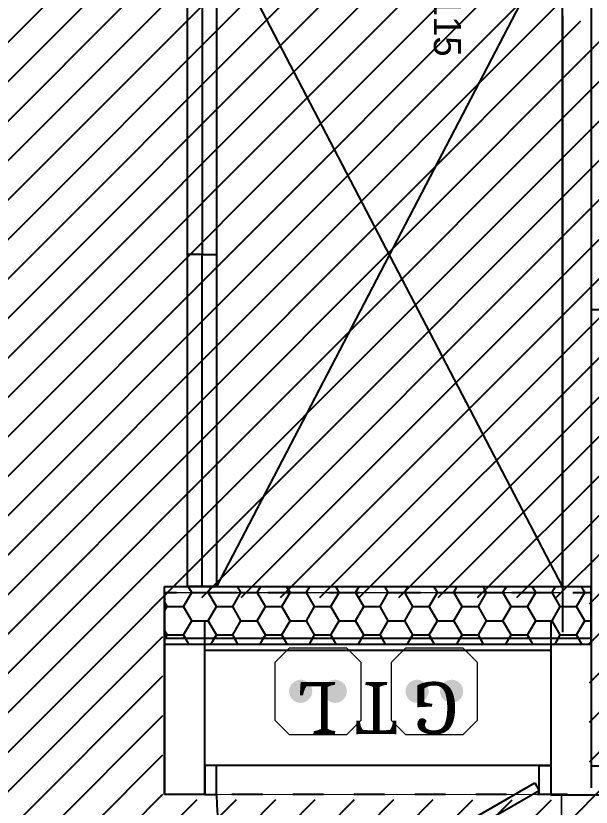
# Model space of a CAD drawing. Header units: centimetres. Extents: x -58072 to 12532, y -30603 to 6224.
# Drawn here: x 8798 to 8897.8, y 4425.9 to 4563.1 of the extents above; entities that cross this region are included whole.
import ezdxf
from ezdxf.enums import TextEntityAlignment as Align

# ---------------------------------------------------------------- set-up
doc = ezdxf.new("R2010")
doc.units = ezdxf.units.CM
doc.linetypes.add('Style de ligne -1', pattern=[0.41664, 0.20828, -0.20836])
doc.linetypes.add('VW-01', pattern=[0.41656, 0.20828, -0.20828])
for name, color, linetype in [('B Faux plafonds', 252, 'Continuous'), ('B Faux plafonds_Hatch', 9, 'Continuous'), ('B GÈnÈral_Hatch', 252, 'Continuous'), ('B Général', 252, 'Continuous'), ('C ANNOTATIONS-prestations', 252, 'Continuous'), ('D SURFACES-shab', 252, 'Continuous'), ('F REMPLISSAGE-TE', 252, 'Continuous'), ('F REMPLISSAGE-TE_Hatch', 252, 'Continuous'), ('prlm-MOD-EL', 190, 'Continuous')]:
    doc.layers.add(name, color=color, linetype=linetype)
doc.layers.add('prlm-ELEC-CFO', color=1, linetype='Continuous', lineweight=25)
doc.styles.add('Eurostile', font='Eurosti.TTF')
doc.styles.add('prlm-mod', font='cambriaz.ttf', dxfattribs={"height": 18})
pattern_1 = [(0, (-107.5736, -81.019), (4.2613636, 2.4602994), [2.840909, -5.6818181]), (120, (-107.5736, -81.019), (-4.2613636, 2.4602994), [2.840909, -5.6818181]), (60, (-104.7327, -76.0983), (9e-09, 4.92059883), [2.840909, -5.6818181])]

# ---------------------------------------------------------------- blocks, each defined once
blk = doc.blocks.new('xi.gtl')
at = {"layer": 'prlm-MOD-EL', "color": 0}
for points in [[(2.8, 22.99), (2.02, 24.35), (50.51, 52.34), (51.28, 50.98)], [(0, 25), (2.02, 25), (2.02, 20), (0, 20)], [(60, 25), (57.98, 25), (57.98, 20), (60, 20)], [(0, 20), (60, 20), (60, 0), (0, 0)]]:
    blk.add_lwpolyline(points, close=True, dxfattribs=at)
blk.add_arc((2.02, 24.35), 55.99, 0.6678, 30, dxfattribs=at)
at = {"layer": 'prlm-MOD-EL', "color": 0, "style": 'prlm-mod', "flags": 8}
blk.add_attdef('GTL', text='', height=9, dxfattribs=at).set_placement((30, 10), align=Align.MIDDLE_CENTER)
blk = doc.blocks.new('xi.PCGTL')
at = {"layer": 'prlm-ELEC-CFO', "color": 0, "lineweight": 0}
blk.add_lwpolyline([(-7.5, -5), (-5, -7.5), (5, -7.5), (7.5, -5), (7.5, 5), (5, 7.5), (-5, 7.5), (-7.5, 5)], close=True, dxfattribs=at)
at = {"layer": 'prlm-ELEC-CFO', "color": 0, "linetype": 'ByBlock', "lineweight": 5, "const_width": 2}
for points in [[(-4, 0, 1), (-2, 0, 1)], [(2, 0, 1), (4, 0, 1)]]:
    blk.add_lwpolyline(points, format="xyb", close=True, dxfattribs=at)
blk = doc.blocks.new('B 60.Placard 60.115')
at = {"layer": 'B Général', "linetype": 'Continuous'}
for p, q in [((55, 29.81), (-60, -30.19)), ((-60, 29.81), (55, -30.19))]:
    blk.add_line(p, q, dxfattribs=at)
at = {"layer": 'B Général', "linetype": 'Continuous', "flags": 128}
blk.add_lwpolyline([(55, -30.19), (55, 29.81), (-60, 29.81), (-60, -30.19)], dxfattribs=at)
for points in [[(55, -30.19), (55, -35.19), (-60, -35.19), (-60, -30.19)], [(55, -30.19), (55, -32.69), (-2.5, -32.69), (-2.5, -30.19)], [(-2.5, -32.69), (-2.5, -35.19), (-60, -35.19), (-60, -32.69)]]:
    blk.add_lwpolyline(points, close=True, dxfattribs=at)
at = {"layer": 'B Général', "insert": (-56.76, 22.09), "char_height": 7.056, "attachment_point": 1, "line_spacing_factor": 0.894578, "style": 'Eurostile'}
blk.add_mtext('Pl.', dxfattribs=at)
at = {"layer": 'C ANNOTATIONS-prestations', "insert": (-56.76, 9.84), "char_height": 4.704, "attachment_point": 4, "line_spacing_factor": 0.894578, "style": 'Eurostile'}
blk.add_mtext('60*115', dxfattribs=at)
blk = doc.blocks.new('B 60.200_wc-2')
at = {"layer": 'B Général', "linetype": 'Continuous'}
for p, q in [((-25, -20.1), (-25, 0)), ((-24.9, 0.1), (24.9, 0.1)), ((25, -20.1), (25, 0)), ((-19.5, -44.2), (-19.5, -21.9)), ((19.5, -44.2), (19.5, -21.9))]:
    blk.add_line(p, q, dxfattribs=at)
at = {"layer": 'B Général', "linetype": 'Continuous', "flags": 128}
blk.add_lwpolyline([(-25, -20.1), (-24.9, -20.6), (-24.75, -20.9), (-24.55, -21.2), (-24.3, -21.45), (-23.9, -21.7), (-23.4, -21.85), (-23.15, -21.9), (23.25, -21.9), (23.55, -21.85), (23.9, -21.7), (24.2, -21.5), (24.45, -21.3), (24.65, -21.05), (24.8, -20.75), (24.9, -20.5), (24.95, -20.3), (25, -20.1)], dxfattribs=at)
for points in [[(-19.5, -44.2), (-19.5, -44.2, 0.036537), (-19.11, -49.53, 0.035337), (-17.94, -54.75), (-17.94, -54.75, 0.041299), (-16.22, -59.09), (-16.22, -59.09), (-16.22, -59.1, 0.041783), (-13.79, -63.08, 0.053503), (-10.77, -66.4), (-10.77, -66.4, 0.054816), (-7.12, -69.02), (-7.12, -69.02, 0.063755), (-3.68, -70.42), (-3.68, -70.42, 0.064897), (0, -70.9)], [(0, -70.9, 0.064897), (3.68, -70.42), (3.68, -70.42, 0.063726), (7.12, -69.02), (7.12, -69.02, 0.054816), (10.77, -66.4), (10.77, -66.4, 0.053503), (13.79, -63.08, 0.041783), (16.22, -59.1), (16.22, -59.09), (16.22, -59.09, 0.041299), (17.94, -54.75), (17.94, -54.75, 0.035337), (19.11, -49.53, 0.036556), (19.5, -44.2)]]:
    blk.add_lwpolyline(points, format="xyb", dxfattribs=at)
at = {"layer": 'B Général', "linetype": 'Continuous'}
for centre, start, end in [((-24.9, 0), 90, 180), ((24.9, 0), 0, 90)]:
    blk.add_arc(centre, 0.1, start, end, dxfattribs=at)
blk = doc.blocks.new('B 60.Groupe-2-1')
at = {"layer": 'B Général', "linetype": 'Style de ligne -1', "ltscale": 25.4, "flags": 128}
blk.add_lwpolyline([(-35.4, 7.6), (35.6, 7.6), (35.6, -32.4), (-35.4, -32.4)], close=True, dxfattribs=at)
at = {"layer": 'B Général', "xscale": -1, "rotation": 270}
blk.add_blockref('B 60.200_wc-2', (35.5, 7.5), dxfattribs=at)
blk = doc.blocks.new('B 60.WC-plan-PMR')
at = {"layer": 'B Général'}
blk.add_blockref('B 60.Groupe-2-1', (0, 0), dxfattribs=at)

msp = doc.modelspace()

# ---------------------------------------------------------------- hatches: boundary and pattern name
at = {"layer": 'B Faux plafonds_Hatch', "linetype": 'Continuous'}
h = msp.add_hatch(dxfattribs=at)
h.set_pattern_fill('F_P__SOFFITE', color=256, style=0, pattern_type=2)
h.set_pattern_definition([(45, (-0.297, -0.67), (-3.5277778, 3.3072917), [])])
h.paths.add_polyline_path([(9600.363, 4470.503), (9060.187, 4470.503), (9060.083, 4427.197), (9042.291, 4427.197), (9042.187, 4562.196), (8892.495, 4562.196), (8892.494, 4578.311), (8711.187, 4578.311), (8711.182, 4359.306), (8743.491, 4359.306), (8743.496, 4307.313), (9347.046, 4307.172), (9347.047, 4365.359), (9407.047, 4365.359), (9407.047, 4299.32), (9600.363, 4299.32)])
h.paths.add_polyline_path([(8823.494, 4427.273), (8823.494, 4462.245), (8897.495, 4462.245), (8897.494, 4427.216)])
at = {"layer": 'B GÈnÈral_Hatch', "linetype": 'Continuous'}
h = msp.add_hatch(dxfattribs=at)
h.set_pattern_fill('PSE', color=256, style=0, pattern_type=2)
h.set_pattern_definition(pattern_1)
h.paths.add_polyline_path([(8823.791, 4454.201), (8823.791, 4464.201), (8897.792, 4464.201), (8897.792, 4454.201)])
at = {"layer": 'F REMPLISSAGE-TE_Hatch', "linetype": 'Continuous'}
h = msp.add_hatch(dxfattribs=at)
h.set_pattern_fill('PSE', color=256, style=0, pattern_type=2)
h.set_pattern_definition(pattern_1)
h.paths.add_polyline_path([(8823.791, 4464.201), (8823.791, 4455.201), (8897.792, 4455.201), (8897.792, 4464.201)])
h = msp.add_hatch(dxfattribs=at)
h.set_pattern_fill('PSE', color=256, style=0, pattern_type=2)
h.set_pattern_definition(pattern_1)
h.paths.add_polyline_path([(8823.791, 4455.201), (8823.791, 4454.201), (8897.792, 4454.201), (8897.792, 4455.201)])

# ---------------------------------------------------------------- linework, layer by layer
at = {"layer": 'B Faux plafonds', "linetype": 'VW-01', "ltscale": 25.4, "flags": 128}
msp.add_lwpolyline([(8823.791, 4428.164), (8823.791, 4463.135), (8897.792, 4463.135), (8897.791, 4428.106)], close=True, dxfattribs=at)
at = {"layer": 'B Général', "linetype": 'Continuous'}
for p, q in [((8892.792, 4563.081), (8892.792, 4456.271)), ((8892.792, 4563.081), (8892.792, 4498.477)), ((8897.792, 4563.081), (8897.792, 4456.271)), ((8897.792, 4563.081), (8897.792, 4456.271)), ((8892.792, 4493.477), (8892.792, 4456.271)), ((8823.791, 4464.201), (8897.792, 4464.201)), ((8823.791, 4454.201), (8823.791, 4464.201)), ((8897.792, 4454.201), (8897.792, 4464.201)), ((8823.791, 4428.135), (8823.791, 4458.135)), ((8823.791, 4428.135), (8823.791, 4458.135)), ((8830.791, 4428.135), (8830.791, 4458.135)), ((8830.791, 4428.135), (8830.791, 4458.135)), ((8890.792, 4458.135), (8890.792, 4428.077)), ((8890.792, 4458.135), (8890.792, 4428.077)), ((8897.792, 4458.135), (8897.792, 4433.077)), ((8897.792, 4458.135), (8897.792, 4433.077)), ((8823.791, 4454.201), (8897.792, 4454.201)), ((8897.792, 4433.077), (8947.796, 4433.081)), ((8897.792, 4433.077), (8947.796, 4433.081)), ((8830.791, 4428.135), (8823.791, 4428.135)), ((8890.792, 4428.077), (8947.796, 4428.081)), ((8890.792, 4428.077), (8947.796, 4428.081))]:
    msp.add_line(p, q, dxfattribs=at)
at = {"layer": 'D SURFACES-shab', "lineweight": 18, "flags": 128}
for points in [[(8823.887, 4463.135), (8892.791, 4463.135), (8892.79, 4579.267), (8711.387, 4579.267), (8711.472, 4370.192), (8743.782, 4370.192), (8743.782, 4308.204), (8892.597, 4308.213), (8892.696, 4428.077), (8823.887, 4428.135)], [(9157.344, 4308.08), (9157.344, 4428.094), (8892.598, 4428.094), (8892.597, 4308.213)]]:
    msp.add_lwpolyline(points, close=True, dxfattribs=at)
at = {"layer": 'F REMPLISSAGE-TE', "linetype": 'Continuous'}
msp.add_line((8823.791, 4455.201), (8897.792, 4455.201), dxfattribs=at)
msp.add_line((8823.791, 4455.201), (8897.792, 4455.201), dxfattribs=at)

# ---------------------------------------------------------------- block references
at = {"layer": 'B Général', "xscale": -1, "rotation": 270}
msp.add_blockref('B 60.WC-plan-PMR', (8930.192, 4547.586), dxfattribs=at)
at = {"layer": 'B Général', "rotation": 270}
msp.add_blockref('B 60.Placard 60.115', (8862.984, 4519.201), dxfattribs=at)
at = {"layer": 'prlm-ELEC-CFO'}
for p in [(8850.397, 4446.011), (8870.59, 4446.011)]:
    msp.add_blockref('xi.PCGTL', p, dxfattribs=at)
at = {"layer": 'prlm-MOD-EL', "rotation": 180.0000000000597}
msp.add_blockref('xi.gtl', (8890.791, 4453.135), dxfattribs=at).add_auto_attribs({'GTL': 'G T L'})

doc.saveas('drawing.dxf')
